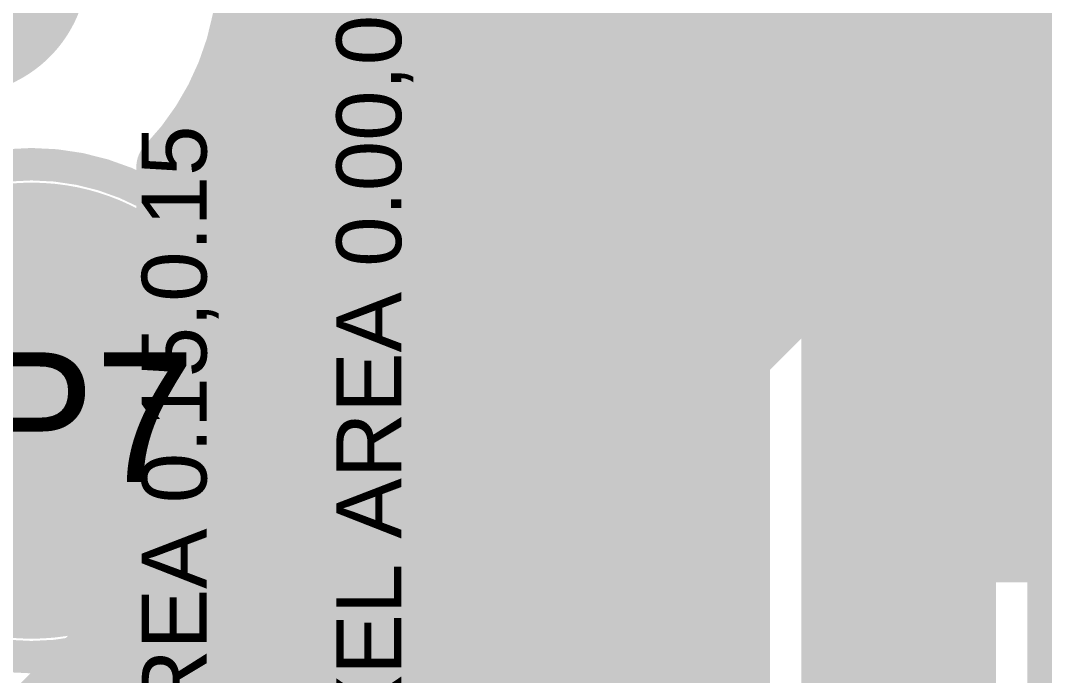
# Model space of a CAD drawing. Header units: inches. Extents: x -0.355 to 0.355, y -0.355 to 0.355.
# Drawn here: x -0.0848 to -0.0226, y -0.0018 to 0.038 of the extents above; entities that cross this region are included whole.
import ezdxf

# ---------------------------------------------------------------- set-up
doc = ezdxf.new("R2010")
doc.units = ezdxf.units.IN
doc.header["$MEASUREMENT"] = 0
for name, color, linetype in [('BottomLayer', 5, 'Continuous'), ('BottomPaste', 16, 'Continuous'), ('BottomSolder', 6, 'Continuous'), ('Mechanical15', 56, 'Continuous'), ('TopLayer', 1, 'Continuous'), ('TopOverlay', 2, 'Continuous'), ('TopPaste', 8, 'Continuous'), ('TopSolder', 216, 'Continuous'), ('ViaHoleLayer', 16, 'Continuous')]:
    doc.layers.add(name, color=color, linetype=linetype)
doc.styles.add('Arial', font='', dxfattribs={"height": 0.2})
doc.styles.get('Arial').set_extended_font_data('Arial')

# ---------------------------------------------------------------- blocks, each defined once
blk = doc.blocks.new('BF83112DW7_D_7_F_4_B_4')
at = {"layer": 'BottomLayer'}
blk.add_hatch(color=5, dxfattribs=at).paths.add_polyline_path([(0.007875, 0.031496), (0.031497, 0.031496), (0.031497, 0.007874), (0.007875, 0.007874)])
at = {"layer": 'BottomPaste'}
blk.add_hatch(color=16, dxfattribs=at).paths.add_polyline_path([(0.007875, 0.031496), (0.031497, 0.031496), (0.031497, 0.007874), (0.007875, 0.007874)])
at = {"layer": 'BottomSolder'}
blk.add_hatch(color=6, dxfattribs=at).paths.add_polyline_path([(0.003875, 0.035496), (0.035497, 0.035496), (0.035497, 0.003874), (0.003875, 0.003874)])
at = {"layer": 'Mechanical15', "style": 'Arial'}
for s, p in [('BF83112F_4 PIXEL AREA 0.15,0.15', (-0.058265, 0.073491)), ('BF83112D_7/DW7 PIXEL AREA 0.00,0.20', (-0.058268, 0.06168))]:
    blk.add_text(s, height=0.003937, dxfattribs=at).set_placement(p)
blk = doc.blocks.new('QFN_20_3_3_P_____0_4_5')
at = {"layer": 'TopLayer'}
for points in [[(-0.003937, 0.066929), (0.003937, 0.066929), (0.003937, 0.043307), (-0.003937, 0.043307)], [(0.011811, 0.066929), (0.019685, 0.066929), (0.019685, 0.043307), (0.011811, 0.043307)], [(0.027559, 0.066929), (0.035433, 0.066929), (0.035433, 0.043307), (0.027559, 0.043307)]]:
    blk.add_hatch(color=1, dxfattribs=at).paths.add_polyline_path(points)
at = {"layer": 'TopPaste'}
for points in [[(-0.003937, 0.066929), (0.003937, 0.066929), (0.003937, 0.043307), (-0.003937, 0.043307)], [(0.011811, 0.066929), (0.019685, 0.066929), (0.019685, 0.043307), (0.011811, 0.043307)], [(0.027559, 0.066929), (0.035433, 0.066929), (0.035433, 0.043307), (0.027559, 0.043307)]]:
    blk.add_hatch(color=8, dxfattribs=at).paths.add_polyline_path(points)
at = {"layer": 'TopSolder'}
for points in [[(-0.007937, 0.070929), (0.007937, 0.070929), (0.007937, 0.039307), (-0.007937, 0.039307)], [(0.007811, 0.070929), (0.023685, 0.070929), (0.023685, 0.039307), (0.007811, 0.039307)], [(0.023559, 0.070929), (0.039433, 0.070929), (0.039433, 0.039307), (0.023559, 0.039307)], [(-0.025654, 0.023685), (0.025654, 0.023685), (0.025654, -0.023685), (-0.025654, -0.023685)]]:
    blk.add_hatch(color=216, dxfattribs=at).paths.add_polyline_path(points)
blk = doc.blocks.new('TP__0_5__9')
at = {"layer": 'Mechanical15'}
h = blk.add_hatch(color=56, dxfattribs=at)
edge = h.paths.add_edge_path()
edge.add_arc((0, 0), 0.001969, 0, 360)
at = {"layer": 'TopLayer'}
h = blk.add_hatch(color=1, dxfattribs=at)
edge = h.paths.add_edge_path()
edge.add_arc((0, 0), 0.009843, 0, 360)
at = {"layer": 'TopPaste'}
h = blk.add_hatch(color=8, dxfattribs=at)
edge = h.paths.add_edge_path()
edge.add_arc((0, 0), 0.009843, 0, 360)
at = {"layer": 'TopSolder'}
h = blk.add_hatch(color=216, dxfattribs=at)
edge = h.paths.add_edge_path()
edge.add_arc((0, 0), 0.013843, 0, 360)
at = {"layer": 'TopOverlay'}
for points in [[(0.014961, 0, 0.001969, 0.001969, 1), (-0.014961, 0, 0.001969, 0.001969, 1)], [(-0.015453, 0, 0.000984, 0.000984, 1), (-0.014469, 0, 0.000984, 0.000984, 1)], [(0.014469, 0, 0.000984, 0.000984, 1), (0.015453, 0, 0.000984, 0.000984, 1)]]:
    blk.add_lwpolyline(points, format="xyseb", close=True, dxfattribs=at)

msp = doc.modelspace()

# ---------------------------------------------------------------- hatches: boundary and pattern name
at = {"layer": 'BottomLayer'}
h = msp.add_hatch(color=5, dxfattribs=at)
edge = h.paths.add_edge_path()
edge.add_arc((-0.088583, 0.041339), 0.007874, 0, 360)
at = {"layer": 'TopLayer'}
h = msp.add_hatch(color=1, dxfattribs=at)
edge = h.paths.add_edge_path()
edge.add_arc((-0.088583, 0.041339), 0.007874, 0, 360)
at = {"layer": 'ViaHoleLayer'}
h = msp.add_hatch(color=16, dxfattribs=at)
edge = h.paths.add_edge_path()
edge.add_arc((-0.088583, 0.041339), 0.003937, 0, 360)

# ---------------------------------------------------------------- linework, layer by layer
at = {"layer": 'BottomLayer'}
for points in [[(0.264103, -0.07874, 0.003937, 0.003937, -6.854099), (0.264103, 0.07874, 0.003937, 0.003937, 0)], [(-0.264103, 0.074803, 0.003937, 0.003937, -0.864689), (0.275591, -0.003937, 0.003937, 0.003937, 0)], [(-0.241465, 0.068054, 0.003937, 0.003937, -0.864689), (0.251969, -0.003937, 0.003937, 0.003937, 0)], [(0.127175, -0.21752, 0.003937, 0.003937, -0.665504), (-0.244202, 0.062076, 0.003937, 0.003937, 0)], [(-0.070866, 0.041339, 0.003937, 0.003937, -0.193298), (-0.075787, 0.029085, 0.003937, 0.003937, 0)], [(-0.07092, 0.039957, 0.003937, 0.003937, 0), (0.005906, 0.039957, 0.003937, 0.003937, 0)], [(-0.070999, 0.039169, 0.003937, 0.003937, 0), (0.005906, 0.039169, 0.003937, 0.003937, 0)], [(-0.070955, 0.039563, 0.003937, 0.003937, 0), (0.005906, 0.039563, 0.003937, 0.003937, 0)], [(-0.071053, 0.038776, 0.003937, 0.003937, 0), (0.005906, 0.038776, 0.003937, 0.003937, 0)], [(-0.071186, 0.037988, 0.003937, 0.003937, 0), (0.005906, 0.037988, 0.003937, 0.003937, 0)], [(-0.071114, 0.038382, 0.003937, 0.003937, 0), (0.005906, 0.038382, 0.003937, 0.003937, 0)], [(-0.071356, 0.037201, 0.003937, 0.003937, 0), (0.005906, 0.037201, 0.003937, 0.003937, 0)], [(-0.071266, 0.037595, 0.003937, 0.003937, 0), (0.005906, 0.037595, 0.003937, 0.003937, 0)], [(-0.071455, 0.036807, 0.003937, 0.003937, 0), (0.005906, 0.036807, 0.003937, 0.003937, 0)], [(-0.071683, 0.03602, 0.003937, 0.003937, 0), (0.005906, 0.03602, 0.003937, 0.003937, 0)], [(-0.071564, 0.036414, 0.003937, 0.003937, 0), (0.005906, 0.036414, 0.003937, 0.003937, 0)], [(-0.071812, 0.035626, 0.003937, 0.003937, 0), (0.005906, 0.035626, 0.003937, 0.003937, 0)], [(-0.072101, 0.034839, 0.003937, 0.003937, 0), (0.005906, 0.034839, 0.003937, 0.003937, 0)], [(-0.071952, 0.035232, 0.003937, 0.003937, 0), (0.005906, 0.035232, 0.003937, 0.003937, 0)], [(-0.072262, 0.034445, 0.003937, 0.003937, 0), (0.005906, 0.034445, 0.003937, 0.003937, 0)], [(-0.072618, 0.033658, 0.003937, 0.003937, 0), (0.005906, 0.033658, 0.003937, 0.003937, 0)], [(-0.072434, 0.034051, 0.003937, 0.003937, 0), (0.005906, 0.034051, 0.003937, 0.003937, 0)], [(-0.029429, 0.02943, 0.003937, 0.003937, -0.668179), (-0.005906, 0.019686, 0.003937, 0.003937, 0)], [(-0.073021, 0.03287, 0.003937, 0.003937, 0), (-0.023691, 0.03287, 0.003937, 0.003937, 0)], [(-0.072813, 0.033264, 0.003937, 0.003937, 0), (-0.022033, 0.033264, 0.003937, 0.003937, 0)], [(-0.073242, 0.032476, 0.003937, 0.003937, 0), (-0.024811, 0.032476, 0.003937, 0.003937, 0)], [(-0.073725, 0.031689, 0.003937, 0.003937, 0), (-0.026452, 0.031689, 0.003937, 0.003937, 0)], [(-0.073476, 0.032083, 0.003937, 0.003937, 0), (-0.025701, 0.032083, 0.003937, 0.003937, 0)], [(-0.073988, 0.031295, 0.003937, 0.003937, 0), (-0.027107, 0.031295, 0.003937, 0.003937, 0)], [(-0.074562, 0.030508, 0.003937, 0.003937, 0), (-0.028215, 0.030508, 0.003937, 0.003937, 0)], [(-0.074267, 0.030902, 0.003937, 0.003937, 0), (-0.02769, 0.030902, 0.003937, 0.003937, 0)], [(-0.074875, 0.030114, 0.003937, 0.003937, 0), (-0.028692, 0.030114, 0.003937, 0.003937, 0)], [(-0.07556, 0.029327, 0.003937, 0.003937, 0), (-0.029531, 0.029327, 0.003937, 0.003937, 0)], [(-0.075207, 0.029721, 0.003937, 0.003937, 0), (-0.029129, 0.029721, 0.003937, 0.003937, 0)], [(-0.043208, 0.01565, 0.003937, 0.003937, 0), (-0.029429, 0.02943, 0.003937, 0.003937, 0)], [(-0.075787, 0.008859, 0.003937, 0.003937, 0), (-0.075787, 0.029085, 0.003937, 0.003937, 0)], [(-0.075787, 0.028933, 0.003937, 0.003937, 0), (-0.029925, 0.028933, 0.003937, 0.003937, 0)], [(-0.075787, 0.028539, 0.003937, 0.003937, 0), (-0.030319, 0.028539, 0.003937, 0.003937, 0)], [(-0.075787, 0.028146, 0.003937, 0.003937, 0), (-0.030712, 0.028146, 0.003937, 0.003937, 0)], [(-0.075787, 0.027752, 0.003937, 0.003937, 0), (-0.031106, 0.027752, 0.003937, 0.003937, 0)], [(-0.075787, 0.027358, 0.003937, 0.003937, 0), (-0.0315, 0.027358, 0.003937, 0.003937, 0)], [(-0.075787, 0.026965, 0.003937, 0.003937, 0), (-0.031893, 0.026965, 0.003937, 0.003937, 0)], [(-0.075787, 0.026571, 0.003937, 0.003937, 0), (-0.032287, 0.026571, 0.003937, 0.003937, 0)], [(-0.075787, 0.026177, 0.003937, 0.003937, 0), (-0.032681, 0.026177, 0.003937, 0.003937, 0)], [(-0.075787, 0.025784, 0.003937, 0.003937, 0), (-0.033074, 0.025784, 0.003937, 0.003937, 0)], [(-0.075787, 0.02539, 0.003937, 0.003937, 0), (-0.033468, 0.02539, 0.003937, 0.003937, 0)], [(-0.075787, 0.024996, 0.003937, 0.003937, 0), (-0.033862, 0.024996, 0.003937, 0.003937, 0)], [(-0.075787, 0.024602, 0.003937, 0.003937, 0), (-0.034256, 0.024602, 0.003937, 0.003937, 0)], [(-0.075787, 0.024209, 0.003937, 0.003937, 0), (-0.034649, 0.024209, 0.003937, 0.003937, 0)], [(-0.075787, 0.023815, 0.003937, 0.003937, 0), (-0.035043, 0.023815, 0.003937, 0.003937, 0)], [(-0.075787, 0.023421, 0.003937, 0.003937, 0), (-0.035437, 0.023421, 0.003937, 0.003937, 0)], [(-0.075787, 0.023028, 0.003937, 0.003937, 0), (-0.03583, 0.023028, 0.003937, 0.003937, 0)], [(-0.075787, 0.022634, 0.003937, 0.003937, 0), (-0.036224, 0.022634, 0.003937, 0.003937, 0)], [(-0.075787, 0.02224, 0.003937, 0.003937, 0), (-0.036618, 0.02224, 0.003937, 0.003937, 0)], [(-0.075787, 0.021847, 0.003937, 0.003937, 0), (-0.037012, 0.021847, 0.003937, 0.003937, 0)], [(-0.033465, 0.005906, 0.007874, 0.007874, 0), (-0.019685, 0.019686, 0.007874, 0.007874, 0)], [(-0.075787, 0.021453, 0.003937, 0.003937, 0), (-0.037405, 0.021453, 0.003937, 0.003937, 0)], [(-0.075787, 0.021059, 0.003937, 0.003937, 0), (-0.037799, 0.021059, 0.003937, 0.003937, 0)], [(-0.075787, 0.020665, 0.003937, 0.003937, 0), (-0.038193, 0.020665, 0.003937, 0.003937, 0)], [(-0.075787, 0.020272, 0.003937, 0.003937, 0), (-0.038586, 0.020272, 0.003937, 0.003937, 0)], [(-0.075787, 0.019878, 0.003937, 0.003937, 0), (-0.03898, 0.019878, 0.003937, 0.003937, 0)], [(-0.075787, 0.019484, 0.003937, 0.003937, 0), (-0.039374, 0.019484, 0.003937, 0.003937, 0)], [(-0.075787, 0.019091, 0.003937, 0.003937, 0), (-0.039767, 0.019091, 0.003937, 0.003937, 0)], [(-0.075787, 0.018697, 0.003937, 0.003937, 0), (-0.040161, 0.018697, 0.003937, 0.003937, 0)], [(-0.075787, 0.018303, 0.003937, 0.003937, 0), (-0.040555, 0.018303, 0.003937, 0.003937, 0)], [(-0.075787, 0.01791, 0.003937, 0.003937, 0), (-0.040948, 0.01791, 0.003937, 0.003937, 0)], [(-0.075787, 0.017516, 0.003937, 0.003937, 0), (-0.041342, 0.017516, 0.003937, 0.003937, 0)], [(-0.075787, 0.017122, 0.003937, 0.003937, 0), (-0.041736, 0.017122, 0.003937, 0.003937, 0)], [(-0.075787, 0.016729, 0.003937, 0.003937, 0), (-0.04213, 0.016729, 0.003937, 0.003937, 0)], [(-0.075787, 0.016335, 0.003937, 0.003937, 0), (-0.042523, 0.016335, 0.003937, 0.003937, 0)], [(-0.075787, 0.015941, 0.003937, 0.003937, 0), (-0.042917, 0.015941, 0.003937, 0.003937, 0)], [(-0.075787, 0.015547, 0.003937, 0.003937, 0), (-0.04331, 0.015547, 0.003937, 0.003937, 0)], [(-0.047244, 0.005906, 0.003937, 0.003937, -0.198912), (-0.043208, 0.01565, 0.003937, 0.003937, 0)], [(-0.047244, 0.005906, 0.003937, 0.003937, -0.198912), (-0.043208, 0.01565, 0.003937, 0.003937, 0)], [(-0.075787, 0.015154, 0.003937, 0.003937, 0), (-0.04368, 0.015154, 0.003937, 0.003937, 0)], [(-0.075787, 0.01476, 0.003937, 0.003937, 0), (-0.044023, 0.01476, 0.003937, 0.003937, 0)], [(-0.075787, 0.014366, 0.003937, 0.003937, 0), (-0.044341, 0.014366, 0.003937, 0.003937, 0)], [(-0.075787, 0.013973, 0.003937, 0.003937, 0), (-0.044636, 0.013973, 0.003937, 0.003937, 0)], [(-0.075787, 0.013579, 0.003937, 0.003937, 0), (-0.04491, 0.013579, 0.003937, 0.003937, 0)], [(-0.075787, 0.013185, 0.003937, 0.003937, 0), (-0.045165, 0.013185, 0.003937, 0.003937, 0)], [(-0.075787, 0.012792, 0.003937, 0.003937, 0), (-0.045401, 0.012792, 0.003937, 0.003937, 0)], [(-0.075787, 0.012398, 0.003937, 0.003937, 0), (-0.045619, 0.012398, 0.003937, 0.003937, 0)], [(-0.075787, 0.012004, 0.003937, 0.003937, 0), (-0.045821, 0.012004, 0.003937, 0.003937, 0)], [(-0.075787, 0.01161, 0.003937, 0.003937, 0), (-0.046008, 0.01161, 0.003937, 0.003937, 0)], [(-0.075787, 0.011217, 0.003937, 0.003937, 0), (-0.04618, 0.011217, 0.003937, 0.003937, 0)], [(-0.075787, 0.010823, 0.003937, 0.003937, 0), (-0.046337, 0.010823, 0.003937, 0.003937, 0)], [(-0.075787, 0.010429, 0.003937, 0.003937, 0), (-0.046481, 0.010429, 0.003937, 0.003937, 0)], [(-0.075787, 0.010036, 0.003937, 0.003937, 0), (-0.046611, 0.010036, 0.003937, 0.003937, 0)], [(-0.075787, 0.009642, 0.003937, 0.003937, 0), (-0.046728, 0.009642, 0.003937, 0.003937, 0)], [(-0.075787, 0.009248, 0.003937, 0.003937, 0), (-0.046833, 0.009248, 0.003937, 0.003937, 0)], [(-0.075787, 0.008859, 0.003937, 0.003937, -0.199698), (-0.079272, 0.000482, 0.003937, 0.003937, 0)], [(-0.075787, 0.008859, 0.003937, 0.003937, -0.198912), (-0.079247, 0.000508, 0.003937, 0.003937, 0)], [(-0.075787, 0.008854, 0.003937, 0.003937, 0), (-0.046925, 0.008854, 0.003937, 0.003937, 0)], [(-0.075814, 0.008067, 0.003937, 0.003937, 0), (-0.047074, 0.008067, 0.003937, 0.003937, 0)], [(-0.075794, 0.008461, 0.003937, 0.003937, 0), (-0.047005, 0.008461, 0.003937, 0.003937, 0)], [(-0.075847, 0.007673, 0.003937, 0.003937, 0), (-0.04713, 0.007673, 0.003937, 0.003937, 0)], [(-0.033465, -0.005904, 0.007874, 0.007874, 0), (-0.033465, 0.005906, 0.007874, 0.007874, 0)], [(-0.075953, 0.006886, 0.003937, 0.003937, 0), (-0.047209, 0.006886, 0.003937, 0.003937, 0)], [(-0.075893, 0.00728, 0.003937, 0.003937, 0), (-0.047176, 0.00728, 0.003937, 0.003937, 0)], [(-0.076027, 0.006492, 0.003937, 0.003937, 0), (-0.047232, 0.006492, 0.003937, 0.003937, 0)], [(-0.076216, 0.005705, 0.003937, 0.003937, 0), (-0.047244, 0.005705, 0.003937, 0.003937, 0)], [(-0.076114, 0.006099, 0.003937, 0.003937, 0), (-0.047243, 0.006099, 0.003937, 0.003937, 0)], [(-0.047244, -0.005904, 0.003937, 0.003937, 0), (-0.047244, 0.005906, 0.003937, 0.003937, 0)], [(-0.076464, 0.004917, 0.003937, 0.003937, 0), (-0.047244, 0.004917, 0.003937, 0.003937, 0)], [(-0.076333, 0.005311, 0.003937, 0.003937, 0), (-0.047244, 0.005311, 0.003937, 0.003937, 0)], [(-0.076612, 0.004524, 0.003937, 0.003937, 0), (-0.047244, 0.004524, 0.003937, 0.003937, 0)], [(-0.076956, 0.003736, 0.003937, 0.003937, 0), (-0.047244, 0.003736, 0.003937, 0.003937, 0)], [(-0.076775, 0.00413, 0.003937, 0.003937, 0), (-0.047244, 0.00413, 0.003937, 0.003937, 0)], [(-0.077155, 0.003343, 0.003937, 0.003937, 0), (-0.047244, 0.003343, 0.003937, 0.003937, 0)], [(-0.07761, 0.002555, 0.003937, 0.003937, 0), (-0.047244, 0.002555, 0.003937, 0.003937, 0)], [(-0.077372, 0.002949, 0.003937, 0.003937, 0), (-0.047244, 0.002949, 0.003937, 0.003937, 0)], [(-0.078153, 0.001768, 0.003937, 0.003937, 0), (-0.047244, 0.001768, 0.003937, 0.003937, 0)], [(-0.07787, 0.002162, 0.003937, 0.003937, 0), (-0.047244, 0.002162, 0.003937, 0.003937, 0)], [(-0.078462, 0.001374, 0.003937, 0.003937, 0), (-0.047244, 0.001374, 0.003937, 0.003937, 0)], [(-0.079168, 0.000587, 0.003937, 0.003937, 0), (-0.047244, 0.000587, 0.003937, 0.003937, 0)], [(-0.078799, 0.000981, 0.003937, 0.003937, 0), (-0.047244, 0.000981, 0.003937, 0.003937, 0)], [(-0.096457, -0.016702, 0.003937, 0.003937, 0), (-0.079272, 0.000482, 0.003937, 0.003937, 0)], [(-0.079561, 0.000193, 0.003937, 0.003937, 0), (-0.047244, 0.000193, 0.003937, 0.003937, 0)], [(-0.080349, -0.000594, 0.003937, 0.003937, 0), (-0.047244, -0.000594, 0.003937, 0.003937, 0)], [(-0.079955, -0.000201, 0.003937, 0.003937, 0), (-0.047244, -0.000201, 0.003937, 0.003937, 0)], [(-0.080742, -0.000988, 0.003937, 0.003937, 0), (-0.047244, -0.000988, 0.003937, 0.003937, 0)], [(-0.08153, -0.001775, 0.003937, 0.003937, 0), (-0.047244, -0.001775, 0.003937, 0.003937, 0)], [(-0.081136, -0.001382, 0.003937, 0.003937, 0), (-0.047244, -0.001382, 0.003937, 0.003937, 0)], [(-0.082317, -0.002563, 0.003937, 0.003937, 0), (-0.047244, -0.002563, 0.003937, 0.003937, 0)], [(-0.081923, -0.002169, 0.003937, 0.003937, 0), (-0.047244, -0.002169, 0.003937, 0.003937, 0)], [(-0.082711, -0.002956, 0.003937, 0.003937, 0), (-0.047244, -0.002956, 0.003937, 0.003937, 0)], [(-0.083498, -0.003744, 0.003937, 0.003937, 0), (-0.047244, -0.003744, 0.003937, 0.003937, 0)], [(-0.083104, -0.00335, 0.003937, 0.003937, 0), (-0.047244, -0.00335, 0.003937, 0.003937, 0)]]:
    msp.add_lwpolyline(points, format="xyseb", dxfattribs=at)
for points in [[(-0.071984, 0.039169, 0.001969, 0.001969, 1), (-0.070015, 0.039169, 0.001969, 0.001969, 1)], [(-0.07194, 0.039563, 0.001969, 0.001969, 1), (-0.069971, 0.039563, 0.001969, 0.001969, 1)], [(-0.072037, 0.038776, 0.001969, 0.001969, 1), (-0.070068, 0.038776, 0.001969, 0.001969, 1)], [(-0.07217, 0.037988, 0.001969, 0.001969, 1), (-0.070202, 0.037988, 0.001969, 0.001969, 1)], [(-0.072099, 0.038382, 0.001969, 0.001969, 1), (-0.07013, 0.038382, 0.001969, 0.001969, 1)], [(-0.07234, 0.037201, 0.001969, 0.001969, 1), (-0.070372, 0.037201, 0.001969, 0.001969, 1)], [(-0.07225, 0.037595, 0.001969, 0.001969, 1), (-0.070282, 0.037595, 0.001969, 0.001969, 1)], [(-0.07244, 0.036807, 0.001969, 0.001969, 1), (-0.070471, 0.036807, 0.001969, 0.001969, 1)], [(-0.072667, 0.03602, 0.001969, 0.001969, 1), (-0.070699, 0.03602, 0.001969, 0.001969, 1)], [(-0.072549, 0.036414, 0.001969, 0.001969, 1), (-0.07058, 0.036414, 0.001969, 0.001969, 1)], [(-0.072797, 0.035626, 0.001969, 0.001969, 1), (-0.070828, 0.035626, 0.001969, 0.001969, 1)], [(-0.073086, 0.034839, 0.001969, 0.001969, 1), (-0.071117, 0.034839, 0.001969, 0.001969, 1)], [(-0.072936, 0.035232, 0.001969, 0.001969, 1), (-0.070967, 0.035232, 0.001969, 0.001969, 1)], [(-0.073247, 0.034445, 0.001969, 0.001969, 1), (-0.071278, 0.034445, 0.001969, 0.001969, 1)], [(-0.073602, 0.033658, 0.001969, 0.001969, 1), (-0.071634, 0.033658, 0.001969, 0.001969, 1)], [(-0.073418, 0.034051, 0.001969, 0.001969, 1), (-0.07145, 0.034051, 0.001969, 0.001969, 1)], [(-0.074005, 0.03287, 0.001969, 0.001969, 1), (-0.072037, 0.03287, 0.001969, 0.001969, 1)], [(-0.073797, 0.033264, 0.001969, 0.001969, 1), (-0.071829, 0.033264, 0.001969, 0.001969, 1)], [(-0.024675, 0.03287, 0.001969, 0.001969, 1), (-0.022707, 0.03287, 0.001969, 0.001969, 1)], [(-0.023017, 0.033264, 0.001969, 0.001969, 1), (-0.021049, 0.033264, 0.001969, 0.001969, 1)], [(-0.074226, 0.032476, 0.001969, 0.001969, 1), (-0.072258, 0.032476, 0.001969, 0.001969, 1)], [(-0.025795, 0.032476, 0.001969, 0.001969, 1), (-0.023827, 0.032476, 0.001969, 0.001969, 1)], [(-0.074709, 0.031689, 0.001969, 0.001969, 1), (-0.07274, 0.031689, 0.001969, 0.001969, 1)], [(-0.07446, 0.032083, 0.001969, 0.001969, 1), (-0.072492, 0.032083, 0.001969, 0.001969, 1)], [(-0.027437, 0.031689, 0.001969, 0.001969, 1), (-0.025468, 0.031689, 0.001969, 0.001969, 1)], [(-0.026685, 0.032083, 0.001969, 0.001969, 1), (-0.024717, 0.032083, 0.001969, 0.001969, 1)], [(-0.074972, 0.031295, 0.001969, 0.001969, 1), (-0.073004, 0.031295, 0.001969, 0.001969, 1)], [(-0.028092, 0.031295, 0.001969, 0.001969, 1), (-0.026123, 0.031295, 0.001969, 0.001969, 1)], [(-0.075546, 0.030508, 0.001969, 0.001969, 1), (-0.073578, 0.030508, 0.001969, 0.001969, 1)], [(-0.075251, 0.030902, 0.001969, 0.001969, 1), (-0.073283, 0.030902, 0.001969, 0.001969, 1)], [(-0.029199, 0.030508, 0.001969, 0.001969, 1), (-0.027231, 0.030508, 0.001969, 0.001969, 1)], [(-0.028674, 0.030902, 0.001969, 0.001969, 1), (-0.026706, 0.030902, 0.001969, 0.001969, 1)], [(-0.075859, 0.030114, 0.001969, 0.001969, 1), (-0.073891, 0.030114, 0.001969, 0.001969, 1)], [(-0.029676, 0.030114, 0.001969, 0.001969, 1), (-0.027708, 0.030114, 0.001969, 0.001969, 1)], [(-0.076544, 0.029327, 0.001969, 0.001969, 1), (-0.074576, 0.029327, 0.001969, 0.001969, 1)], [(-0.076192, 0.029721, 0.001969, 0.001969, 1), (-0.074223, 0.029721, 0.001969, 0.001969, 1)], [(-0.030515, 0.029327, 0.001969, 0.001969, 1), (-0.028547, 0.029327, 0.001969, 0.001969, 1)], [(-0.030413, 0.02943, 0.001969, 0.001969, 1), (-0.028444, 0.02943, 0.001969, 0.001969, 1)], [(-0.030413, 0.02943, 0.001969, 0.001969, 1), (-0.028444, 0.02943, 0.001969, 0.001969, 1)], [(-0.030113, 0.029721, 0.001969, 0.001969, 1), (-0.028144, 0.029721, 0.001969, 0.001969, 1)], [(-0.076771, 0.029085, 0.001969, 0.001969, 1), (-0.074803, 0.029085, 0.001969, 0.001969, 1)], [(-0.076771, 0.029085, 0.001969, 0.001969, 1), (-0.074803, 0.029085, 0.001969, 0.001969, 1)], [(-0.076771, 0.028933, 0.001969, 0.001969, 1), (-0.074803, 0.028933, 0.001969, 0.001969, 1)], [(-0.076771, 0.028539, 0.001969, 0.001969, 1), (-0.074803, 0.028539, 0.001969, 0.001969, 1)], [(-0.031303, 0.028539, 0.001969, 0.001969, 1), (-0.029334, 0.028539, 0.001969, 0.001969, 1)], [(-0.030909, 0.028933, 0.001969, 0.001969, 1), (-0.028941, 0.028933, 0.001969, 0.001969, 1)], [(-0.076771, 0.028146, 0.001969, 0.001969, 1), (-0.074803, 0.028146, 0.001969, 0.001969, 1)], [(-0.031697, 0.028146, 0.001969, 0.001969, 1), (-0.029728, 0.028146, 0.001969, 0.001969, 1)], [(-0.076771, 0.027752, 0.001969, 0.001969, 1), (-0.074803, 0.027752, 0.001969, 0.001969, 1)], [(-0.076771, 0.027358, 0.001969, 0.001969, 1), (-0.074803, 0.027358, 0.001969, 0.001969, 1)], [(-0.032484, 0.027358, 0.001969, 0.001969, 1), (-0.030516, 0.027358, 0.001969, 0.001969, 1)], [(-0.03209, 0.027752, 0.001969, 0.001969, 1), (-0.030122, 0.027752, 0.001969, 0.001969, 1)], [(-0.076771, 0.026965, 0.001969, 0.001969, 1), (-0.074803, 0.026965, 0.001969, 0.001969, 1)], [(-0.032878, 0.026965, 0.001969, 0.001969, 1), (-0.030909, 0.026965, 0.001969, 0.001969, 1)], [(-0.076771, 0.026571, 0.001969, 0.001969, 1), (-0.074803, 0.026571, 0.001969, 0.001969, 1)], [(-0.076771, 0.026177, 0.001969, 0.001969, 1), (-0.074803, 0.026177, 0.001969, 0.001969, 1)], [(-0.033665, 0.026177, 0.001969, 0.001969, 1), (-0.031697, 0.026177, 0.001969, 0.001969, 1)], [(-0.033271, 0.026571, 0.001969, 0.001969, 1), (-0.031303, 0.026571, 0.001969, 0.001969, 1)], [(-0.076771, 0.025784, 0.001969, 0.001969, 1), (-0.074803, 0.025784, 0.001969, 0.001969, 1)], [(-0.076771, 0.02539, 0.001969, 0.001969, 1), (-0.074803, 0.02539, 0.001969, 0.001969, 1)], [(-0.034452, 0.02539, 0.001969, 0.001969, 1), (-0.032484, 0.02539, 0.001969, 0.001969, 1)], [(-0.034059, 0.025784, 0.001969, 0.001969, 1), (-0.03209, 0.025784, 0.001969, 0.001969, 1)], [(-0.076771, 0.024996, 0.001969, 0.001969, 1), (-0.074803, 0.024996, 0.001969, 0.001969, 1)], [(-0.034846, 0.024996, 0.001969, 0.001969, 1), (-0.032878, 0.024996, 0.001969, 0.001969, 1)], [(-0.076771, 0.024602, 0.001969, 0.001969, 1), (-0.074803, 0.024602, 0.001969, 0.001969, 1)], [(-0.076771, 0.024209, 0.001969, 0.001969, 1), (-0.074803, 0.024209, 0.001969, 0.001969, 1)], [(-0.035633, 0.024209, 0.001969, 0.001969, 1), (-0.033665, 0.024209, 0.001969, 0.001969, 1)], [(-0.03524, 0.024602, 0.001969, 0.001969, 1), (-0.033271, 0.024602, 0.001969, 0.001969, 1)], [(-0.076771, 0.023815, 0.001969, 0.001969, 1), (-0.074803, 0.023815, 0.001969, 0.001969, 1)], [(-0.036027, 0.023815, 0.001969, 0.001969, 1), (-0.034059, 0.023815, 0.001969, 0.001969, 1)], [(-0.076771, 0.023421, 0.001969, 0.001969, 1), (-0.074803, 0.023421, 0.001969, 0.001969, 1)], [(-0.076771, 0.023028, 0.001969, 0.001969, 1), (-0.074803, 0.023028, 0.001969, 0.001969, 1)], [(-0.036815, 0.023028, 0.001969, 0.001969, 1), (-0.034846, 0.023028, 0.001969, 0.001969, 1)], [(-0.036421, 0.023421, 0.001969, 0.001969, 1), (-0.034452, 0.023421, 0.001969, 0.001969, 1)], [(-0.076771, 0.022634, 0.001969, 0.001969, 1), (-0.074803, 0.022634, 0.001969, 0.001969, 1)], [(-0.037208, 0.022634, 0.001969, 0.001969, 1), (-0.03524, 0.022634, 0.001969, 0.001969, 1)], [(-0.076771, 0.02224, 0.001969, 0.001969, 1), (-0.074803, 0.02224, 0.001969, 0.001969, 1)], [(-0.076771, 0.021847, 0.001969, 0.001969, 1), (-0.074803, 0.021847, 0.001969, 0.001969, 1)], [(-0.037996, 0.021847, 0.001969, 0.001969, 1), (-0.036027, 0.021847, 0.001969, 0.001969, 1)], [(-0.037602, 0.02224, 0.001969, 0.001969, 1), (-0.035634, 0.02224, 0.001969, 0.001969, 1)], [(-0.021653, 0.019686, 0.003937, 0.003937, 1), (-0.017716, 0.019686, 0.003937, 0.003937, 1)], [(-0.076771, 0.021453, 0.001969, 0.001969, 1), (-0.074803, 0.021453, 0.001969, 0.001969, 1)], [(-0.076771, 0.021059, 0.001969, 0.001969, 1), (-0.074803, 0.021059, 0.001969, 0.001969, 1)], [(-0.038783, 0.021059, 0.001969, 0.001969, 1), (-0.036815, 0.021059, 0.001969, 0.001969, 1)], [(-0.038389, 0.021453, 0.001969, 0.001969, 1), (-0.036421, 0.021453, 0.001969, 0.001969, 1)], [(-0.076771, 0.020665, 0.001969, 0.001969, 1), (-0.074803, 0.020665, 0.001969, 0.001969, 1)], [(-0.039177, 0.020665, 0.001969, 0.001969, 1), (-0.037208, 0.020665, 0.001969, 0.001969, 1)], [(-0.076771, 0.020272, 0.001969, 0.001969, 1), (-0.074803, 0.020272, 0.001969, 0.001969, 1)], [(-0.076771, 0.019878, 0.001969, 0.001969, 1), (-0.074803, 0.019878, 0.001969, 0.001969, 1)], [(-0.039964, 0.019878, 0.001969, 0.001969, 1), (-0.037996, 0.019878, 0.001969, 0.001969, 1)], [(-0.039571, 0.020272, 0.001969, 0.001969, 1), (-0.037602, 0.020272, 0.001969, 0.001969, 1)], [(-0.076771, 0.019484, 0.001969, 0.001969, 1), (-0.074803, 0.019484, 0.001969, 0.001969, 1)], [(-0.040358, 0.019484, 0.001969, 0.001969, 1), (-0.03839, 0.019484, 0.001969, 0.001969, 1)], [(-0.076771, 0.019091, 0.001969, 0.001969, 1), (-0.074803, 0.019091, 0.001969, 0.001969, 1)], [(-0.076771, 0.018697, 0.001969, 0.001969, 1), (-0.074803, 0.018697, 0.001969, 0.001969, 1)], [(-0.041145, 0.018697, 0.001969, 0.001969, 1), (-0.039177, 0.018697, 0.001969, 0.001969, 1)], [(-0.040752, 0.019091, 0.001969, 0.001969, 1), (-0.038783, 0.019091, 0.001969, 0.001969, 1)], [(-0.076771, 0.018303, 0.001969, 0.001969, 1), (-0.074803, 0.018303, 0.001969, 0.001969, 1)], [(-0.041539, 0.018303, 0.001969, 0.001969, 1), (-0.039571, 0.018303, 0.001969, 0.001969, 1)], [(-0.076771, 0.01791, 0.001969, 0.001969, 1), (-0.074803, 0.01791, 0.001969, 0.001969, 1)], [(-0.076771, 0.017516, 0.001969, 0.001969, 1), (-0.074803, 0.017516, 0.001969, 0.001969, 1)], [(-0.042326, 0.017516, 0.001969, 0.001969, 1), (-0.040358, 0.017516, 0.001969, 0.001969, 1)], [(-0.041933, 0.01791, 0.001969, 0.001969, 1), (-0.039964, 0.01791, 0.001969, 0.001969, 1)], [(-0.076771, 0.017122, 0.001969, 0.001969, 1), (-0.074803, 0.017122, 0.001969, 0.001969, 1)], [(-0.076771, 0.016729, 0.001969, 0.001969, 1), (-0.074803, 0.016729, 0.001969, 0.001969, 1)], [(-0.043114, 0.016729, 0.001969, 0.001969, 1), (-0.041145, 0.016729, 0.001969, 0.001969, 1)], [(-0.04272, 0.017122, 0.001969, 0.001969, 1), (-0.040752, 0.017122, 0.001969, 0.001969, 1)], [(-0.076771, 0.016335, 0.001969, 0.001969, 1), (-0.074803, 0.016335, 0.001969, 0.001969, 1)], [(-0.043507, 0.016335, 0.001969, 0.001969, 1), (-0.041539, 0.016335, 0.001969, 0.001969, 1)], [(-0.076771, 0.015941, 0.001969, 0.001969, 1), (-0.074803, 0.015941, 0.001969, 0.001969, 1)], [(-0.076771, 0.015547, 0.001969, 0.001969, 1), (-0.074803, 0.015547, 0.001969, 0.001969, 1)], [(-0.044294, 0.015547, 0.001969, 0.001969, 1), (-0.042325, 0.015547, 0.001969, 0.001969, 1)], [(-0.044192, 0.01565, 0.001969, 0.001969, 1), (-0.042224, 0.01565, 0.001969, 0.001969, 1)], [(-0.044192, 0.01565, 0.001969, 0.001969, 1), (-0.042224, 0.01565, 0.001969, 0.001969, 1)], [(-0.044192, 0.01565, 0.001969, 0.001969, 1), (-0.042224, 0.01565, 0.001969, 0.001969, 1)], [(-0.043901, 0.015941, 0.001969, 0.001969, 1), (-0.041933, 0.015941, 0.001969, 0.001969, 1)], [(-0.076771, 0.015154, 0.001969, 0.001969, 1), (-0.074803, 0.015154, 0.001969, 0.001969, 1)], [(-0.044665, 0.015154, 0.001969, 0.001969, 1), (-0.042696, 0.015154, 0.001969, 0.001969, 1)], [(-0.076771, 0.01476, 0.001969, 0.001969, 1), (-0.074803, 0.01476, 0.001969, 0.001969, 1)], [(-0.076771, 0.014366, 0.001969, 0.001969, 1), (-0.074803, 0.014366, 0.001969, 0.001969, 1)], [(-0.045325, 0.014366, 0.001969, 0.001969, 1), (-0.043357, 0.014366, 0.001969, 0.001969, 1)], [(-0.045007, 0.01476, 0.001969, 0.001969, 1), (-0.043039, 0.01476, 0.001969, 0.001969, 1)], [(-0.076771, 0.013973, 0.001969, 0.001969, 1), (-0.074803, 0.013973, 0.001969, 0.001969, 1)], [(-0.076771, 0.013579, 0.001969, 0.001969, 1), (-0.074803, 0.013579, 0.001969, 0.001969, 1)], [(-0.045895, 0.013579, 0.001969, 0.001969, 1), (-0.043926, 0.013579, 0.001969, 0.001969, 1)], [(-0.045621, 0.013973, 0.001969, 0.001969, 1), (-0.043652, 0.013973, 0.001969, 0.001969, 1)], [(-0.076771, 0.013185, 0.001969, 0.001969, 1), (-0.074803, 0.013185, 0.001969, 0.001969, 1)], [(-0.046149, 0.013185, 0.001969, 0.001969, 1), (-0.04418, 0.013185, 0.001969, 0.001969, 1)], [(-0.076771, 0.012792, 0.001969, 0.001969, 1), (-0.074803, 0.012792, 0.001969, 0.001969, 1)], [(-0.076771, 0.012398, 0.001969, 0.001969, 1), (-0.074803, 0.012398, 0.001969, 0.001969, 1)], [(-0.046603, 0.012398, 0.001969, 0.001969, 1), (-0.044635, 0.012398, 0.001969, 0.001969, 1)], [(-0.046385, 0.012792, 0.001969, 0.001969, 1), (-0.044416, 0.012792, 0.001969, 0.001969, 1)], [(-0.076771, 0.012004, 0.001969, 0.001969, 1), (-0.074803, 0.012004, 0.001969, 0.001969, 1)], [(-0.046806, 0.012004, 0.001969, 0.001969, 1), (-0.044837, 0.012004, 0.001969, 0.001969, 1)], [(-0.076771, 0.01161, 0.001969, 0.001969, 1), (-0.074803, 0.01161, 0.001969, 0.001969, 1)], [(-0.076771, 0.011217, 0.001969, 0.001969, 1), (-0.074803, 0.011217, 0.001969, 0.001969, 1)], [(-0.047164, 0.011217, 0.001969, 0.001969, 1), (-0.045195, 0.011217, 0.001969, 0.001969, 1)], [(-0.046992, 0.01161, 0.001969, 0.001969, 1), (-0.045024, 0.01161, 0.001969, 0.001969, 1)], [(-0.076771, 0.010823, 0.001969, 0.001969, 1), (-0.074803, 0.010823, 0.001969, 0.001969, 1)], [(-0.047321, 0.010823, 0.001969, 0.001969, 1), (-0.045353, 0.010823, 0.001969, 0.001969, 1)], [(-0.076771, 0.010429, 0.001969, 0.001969, 1), (-0.074803, 0.010429, 0.001969, 0.001969, 1)], [(-0.076771, 0.010036, 0.001969, 0.001969, 1), (-0.074803, 0.010036, 0.001969, 0.001969, 1)], [(-0.047595, 0.010036, 0.001969, 0.001969, 1), (-0.045627, 0.010036, 0.001969, 0.001969, 1)], [(-0.047465, 0.010429, 0.001969, 0.001969, 1), (-0.045496, 0.010429, 0.001969, 0.001969, 1)], [(-0.076771, 0.009642, 0.001969, 0.001969, 1), (-0.074803, 0.009642, 0.001969, 0.001969, 1)], [(-0.076771, 0.009248, 0.001969, 0.001969, 1), (-0.074803, 0.009248, 0.001969, 0.001969, 1)], [(-0.047817, 0.009248, 0.001969, 0.001969, 1), (-0.045849, 0.009248, 0.001969, 0.001969, 1)], [(-0.047712, 0.009642, 0.001969, 0.001969, 1), (-0.045744, 0.009642, 0.001969, 0.001969, 1)], [(-0.076771, 0.008859, 0.001969, 0.001969, 1), (-0.074803, 0.008859, 0.001969, 0.001969, 1)], [(-0.076771, 0.008859, 0.001969, 0.001969, 1), (-0.074803, 0.008859, 0.001969, 0.001969, 1)], [(-0.076771, 0.008859, 0.001969, 0.001969, 1), (-0.074803, 0.008859, 0.001969, 0.001969, 1)], [(-0.076771, 0.008854, 0.001969, 0.001969, 1), (-0.074803, 0.008854, 0.001969, 0.001969, 1)], [(-0.047909, 0.008854, 0.001969, 0.001969, 1), (-0.045941, 0.008854, 0.001969, 0.001969, 1)], [(-0.076798, 0.008067, 0.001969, 0.001969, 1), (-0.07483, 0.008067, 0.001969, 0.001969, 1)], [(-0.076778, 0.008461, 0.001969, 0.001969, 1), (-0.07481, 0.008461, 0.001969, 0.001969, 1)], [(-0.048058, 0.008067, 0.001969, 0.001969, 1), (-0.046089, 0.008067, 0.001969, 0.001969, 1)], [(-0.047989, 0.008461, 0.001969, 0.001969, 1), (-0.046021, 0.008461, 0.001969, 0.001969, 1)], [(-0.076831, 0.007673, 0.001969, 0.001969, 1), (-0.074863, 0.007673, 0.001969, 0.001969, 1)], [(-0.048114, 0.007673, 0.001969, 0.001969, 1), (-0.046146, 0.007673, 0.001969, 0.001969, 1)], [(-0.035433, 0.005906, 0.003937, 0.003937, 1), (-0.031496, 0.005906, 0.003937, 0.003937, 1)], [(-0.035433, 0.005906, 0.003937, 0.003937, 1), (-0.031496, 0.005906, 0.003937, 0.003937, 1)], [(-0.076937, 0.006886, 0.001969, 0.001969, 1), (-0.074969, 0.006886, 0.001969, 0.001969, 1)], [(-0.076878, 0.00728, 0.001969, 0.001969, 1), (-0.074909, 0.00728, 0.001969, 0.001969, 1)], [(-0.048193, 0.006886, 0.001969, 0.001969, 1), (-0.046225, 0.006886, 0.001969, 0.001969, 1)], [(-0.04816, 0.00728, 0.001969, 0.001969, 1), (-0.046191, 0.00728, 0.001969, 0.001969, 1)], [(-0.077011, 0.006492, 0.001969, 0.001969, 1), (-0.075043, 0.006492, 0.001969, 0.001969, 1)], [(-0.048216, 0.006492, 0.001969, 0.001969, 1), (-0.046247, 0.006492, 0.001969, 0.001969, 1)], [(-0.0772, 0.005705, 0.001969, 0.001969, 1), (-0.075232, 0.005705, 0.001969, 0.001969, 1)], [(-0.077099, 0.006099, 0.001969, 0.001969, 1), (-0.07513, 0.006099, 0.001969, 0.001969, 1)], [(-0.048228, 0.005906, 0.001969, 0.001969, 1), (-0.04626, 0.005906, 0.001969, 0.001969, 1)], [(-0.048228, 0.005906, 0.001969, 0.001969, 1), (-0.04626, 0.005906, 0.001969, 0.001969, 1)], [(-0.048228, 0.005906, 0.001969, 0.001969, 1), (-0.04626, 0.005906, 0.001969, 0.001969, 1)], [(-0.048228, 0.005705, 0.001969, 0.001969, 1), (-0.04626, 0.005705, 0.001969, 0.001969, 1)], [(-0.048227, 0.006099, 0.001969, 0.001969, 1), (-0.046259, 0.006099, 0.001969, 0.001969, 1)], [(-0.077449, 0.004917, 0.001969, 0.001969, 1), (-0.07548, 0.004917, 0.001969, 0.001969, 1)], [(-0.077317, 0.005311, 0.001969, 0.001969, 1), (-0.075348, 0.005311, 0.001969, 0.001969, 1)], [(-0.048228, 0.005311, 0.001969, 0.001969, 1), (-0.04626, 0.005311, 0.001969, 0.001969, 1)], [(-0.048228, 0.004917, 0.001969, 0.001969, 1), (-0.04626, 0.004917, 0.001969, 0.001969, 1)], [(-0.077596, 0.004524, 0.001969, 0.001969, 1), (-0.075628, 0.004524, 0.001969, 0.001969, 1)], [(-0.048228, 0.004524, 0.001969, 0.001969, 1), (-0.04626, 0.004524, 0.001969, 0.001969, 1)], [(-0.07794, 0.003736, 0.001969, 0.001969, 1), (-0.075972, 0.003736, 0.001969, 0.001969, 1)], [(-0.077759, 0.00413, 0.001969, 0.001969, 1), (-0.075791, 0.00413, 0.001969, 0.001969, 1)], [(-0.048228, 0.00413, 0.001969, 0.001969, 1), (-0.04626, 0.00413, 0.001969, 0.001969, 1)], [(-0.048228, 0.003736, 0.001969, 0.001969, 1), (-0.04626, 0.003736, 0.001969, 0.001969, 1)], [(-0.078139, 0.003343, 0.001969, 0.001969, 1), (-0.076171, 0.003343, 0.001969, 0.001969, 1)], [(-0.048228, 0.003343, 0.001969, 0.001969, 1), (-0.04626, 0.003343, 0.001969, 0.001969, 1)], [(-0.078594, 0.002555, 0.001969, 0.001969, 1), (-0.076626, 0.002555, 0.001969, 0.001969, 1)], [(-0.078356, 0.002949, 0.001969, 0.001969, 1), (-0.076388, 0.002949, 0.001969, 0.001969, 1)], [(-0.048228, 0.002949, 0.001969, 0.001969, 1), (-0.04626, 0.002949, 0.001969, 0.001969, 1)], [(-0.048228, 0.002555, 0.001969, 0.001969, 1), (-0.04626, 0.002555, 0.001969, 0.001969, 1)], [(-0.079137, 0.001768, 0.001969, 0.001969, 1), (-0.077169, 0.001768, 0.001969, 0.001969, 1)], [(-0.078854, 0.002162, 0.001969, 0.001969, 1), (-0.076886, 0.002162, 0.001969, 0.001969, 1)], [(-0.048228, 0.002162, 0.001969, 0.001969, 1), (-0.04626, 0.002162, 0.001969, 0.001969, 1)], [(-0.048228, 0.001768, 0.001969, 0.001969, 1), (-0.04626, 0.001768, 0.001969, 0.001969, 1)], [(-0.079446, 0.001374, 0.001969, 0.001969, 1), (-0.077478, 0.001374, 0.001969, 0.001969, 1)], [(-0.048228, 0.001374, 0.001969, 0.001969, 1), (-0.04626, 0.001374, 0.001969, 0.001969, 1)], [(-0.080152, 0.000587, 0.001969, 0.001969, 1), (-0.078184, 0.000587, 0.001969, 0.001969, 1)], [(-0.079783, 0.000981, 0.001969, 0.001969, 1), (-0.077815, 0.000981, 0.001969, 0.001969, 1)], [(-0.048228, 0.000981, 0.001969, 0.001969, 1), (-0.04626, 0.000981, 0.001969, 0.001969, 1)], [(-0.048228, 0.000587, 0.001969, 0.001969, 1), (-0.04626, 0.000587, 0.001969, 0.001969, 1)], [(-0.080545, 0.000193, 0.001969, 0.001969, 1), (-0.078577, 0.000193, 0.001969, 0.001969, 1)], [(-0.080256, 0.000482, 0.001969, 0.001969, 1), (-0.078288, 0.000482, 0.001969, 0.001969, 1)], [(-0.080256, 0.000482, 0.001969, 0.001969, 1), (-0.078288, 0.000482, 0.001969, 0.001969, 1)], [(-0.080231, 0.000508, 0.001969, 0.001969, 1), (-0.078262, 0.000508, 0.001969, 0.001969, 1)], [(-0.048228, 0.000193, 0.001969, 0.001969, 1), (-0.04626, 0.000193, 0.001969, 0.001969, 1)], [(-0.081333, -0.000594, 0.001969, 0.001969, 1), (-0.079364, -0.000594, 0.001969, 0.001969, 1)], [(-0.080939, -0.000201, 0.001969, 0.001969, 1), (-0.078971, -0.000201, 0.001969, 0.001969, 1)], [(-0.048228, -0.000201, 0.001969, 0.001969, 1), (-0.04626, -0.000201, 0.001969, 0.001969, 1)], [(-0.048228, -0.000594, 0.001969, 0.001969, 1), (-0.04626, -0.000594, 0.001969, 0.001969, 1)], [(-0.081726, -0.000988, 0.001969, 0.001969, 1), (-0.079758, -0.000988, 0.001969, 0.001969, 1)], [(-0.048228, -0.000988, 0.001969, 0.001969, 1), (-0.04626, -0.000988, 0.001969, 0.001969, 1)], [(-0.082514, -0.001775, 0.001969, 0.001969, 1), (-0.080546, -0.001775, 0.001969, 0.001969, 1)], [(-0.08212, -0.001382, 0.001969, 0.001969, 1), (-0.080152, -0.001382, 0.001969, 0.001969, 1)], [(-0.048228, -0.001382, 0.001969, 0.001969, 1), (-0.04626, -0.001382, 0.001969, 0.001969, 1)], [(-0.048228, -0.001775, 0.001969, 0.001969, 1), (-0.04626, -0.001775, 0.001969, 0.001969, 1)], [(-0.083301, -0.002563, 0.001969, 0.001969, 1), (-0.081333, -0.002563, 0.001969, 0.001969, 1)], [(-0.082908, -0.002169, 0.001969, 0.001969, 1), (-0.080939, -0.002169, 0.001969, 0.001969, 1)], [(-0.048228, -0.002169, 0.001969, 0.001969, 1), (-0.04626, -0.002169, 0.001969, 0.001969, 1)], [(-0.048228, -0.002563, 0.001969, 0.001969, 1), (-0.04626, -0.002563, 0.001969, 0.001969, 1)], [(-0.083695, -0.002956, 0.001969, 0.001969, 1), (-0.081727, -0.002956, 0.001969, 0.001969, 1)], [(-0.048228, -0.002956, 0.001969, 0.001969, 1), (-0.04626, -0.002956, 0.001969, 0.001969, 1)], [(-0.084089, -0.00335, 0.001969, 0.001969, 1), (-0.08212, -0.00335, 0.001969, 0.001969, 1)], [(-0.048228, -0.00335, 0.001969, 0.001969, 1), (-0.04626, -0.00335, 0.001969, 0.001969, 1)]]:
    msp.add_lwpolyline(points, format="xyseb", close=True, dxfattribs=at)
at = {"layer": 'TopLayer'}
for points in [[(-0.064961, 0.033465, 0.003937, 0.003937, 0), (-0.064961, 0.055118, 0.003937, 0.003937, 0)], [(-0.031496, 0.023762, 0.011811, 0.011811, 0), (-0.023762, 0.031496, 0.011811, 0.011811, 0)], [(-0.023762, 0.031496, 0.011811, 0.011811, 0), (-0.008887, 0.031496, 0.011811, 0.011811, 0)], [(-0.064961, 0.033465, 0.003937, 0.003937, 0), (-0.062992, 0.031496, 0.003937, 0.003937, 0)], [(-0.062992, 0.031496, 0.003937, 0.003937, 0), (-0.055118, 0.031496, 0.003937, 0.003937, 0)], [(-0.031496, -0.008829, 0.011811, 0.011811, 0), (-0.031496, 0.023762, 0.011811, 0.011811, 0)], [(-0.055841, 0.015025, 0.003937, 0.003937, 0), (-0.055118, 0.015748, 0.003937, 0.003937, 0)], [(-0.084123, 0.014302, 0.003937, 0.003937, 0), (-0.0834, 0.015025, 0.003937, 0.003937, 0)], [(-0.0834, 0.015025, 0.003937, 0.003937, 0), (-0.055841, 0.015025, 0.003937, 0.003937, 0)]]:
    msp.add_lwpolyline(points, format="xyseb", dxfattribs=at)
for points in [[(-0.026715, 0.031496, 0.005906, 0.005906, 1), (-0.020809, 0.031496, 0.005906, 0.005906, 1)], [(-0.026715, 0.031496, 0.005906, 0.005906, 1), (-0.020809, 0.031496, 0.005906, 0.005906, 1)], [(-0.065945, 0.033465, 0.001969, 0.001969, 1), (-0.063976, 0.033465, 0.001969, 0.001969, 1)], [(-0.065945, 0.033465, 0.001969, 0.001969, 1), (-0.063976, 0.033465, 0.001969, 0.001969, 1)], [(-0.063976, 0.031496, 0.001969, 0.001969, 1), (-0.062008, 0.031496, 0.001969, 0.001969, 1)], [(-0.063976, 0.031496, 0.001969, 0.001969, 1), (-0.062008, 0.031496, 0.001969, 0.001969, 1)], [(-0.056102, 0.031496, 0.001969, 0.001969, 1), (-0.054134, 0.031496, 0.001969, 0.001969, 1)], [(-0.034449, 0.023762, 0.005906, 0.005906, 1), (-0.028543, 0.023762, 0.005906, 0.005906, 1)], [(-0.034449, 0.023762, 0.005906, 0.005906, 1), (-0.028543, 0.023762, 0.005906, 0.005906, 1)], [(-0.056102, 0.015748, 0.001969, 0.001969, 1), (-0.054134, 0.015748, 0.001969, 0.001969, 1)], [(-0.084384, 0.015025, 0.001969, 0.001969, 1), (-0.082416, 0.015025, 0.001969, 0.001969, 1)], [(-0.084384, 0.015025, 0.001969, 0.001969, 1), (-0.082416, 0.015025, 0.001969, 0.001969, 1)], [(-0.056825, 0.015025, 0.001969, 0.001969, 1), (-0.054857, 0.015025, 0.001969, 0.001969, 1)], [(-0.056825, 0.015025, 0.001969, 0.001969, 1), (-0.054857, 0.015025, 0.001969, 0.001969, 1)], [(-0.085108, 0.014302, 0.001969, 0.001969, 1), (-0.083139, 0.014302, 0.001969, 0.001969, 1)]]:
    msp.add_lwpolyline(points, format="xyseb", close=True, dxfattribs=at)
at = {"layer": 'TopOverlay'}
msp.add_lwpolyline([(0.255906, 0, 0.005118, 0.005118, 1), (-0.255906, 0, 0.005118, 0.005118, 1)], format="xyseb", close=True, dxfattribs=at)

# ---------------------------------------------------------------- block references
at = {"rotation": 90}
for name, p in [('BF83112DW7_D_7_F_4_B_4', (0, 0)), ('QFN_20_3_3_P_____0_4_5', (0, 0)), ('TP__0_5__9', (-0.084123, 0.014302))]:
    msp.add_blockref(name, p, dxfattribs=at)

# ---------------------------------------------------------------- texts
at = {"layer": 'TopOverlay', "style": 'Arial'}
msp.add_text('TP7', height=0.007874, dxfattribs=at).set_placement((-0.094339, 0.009968))

doc.saveas('drawing.dxf')
